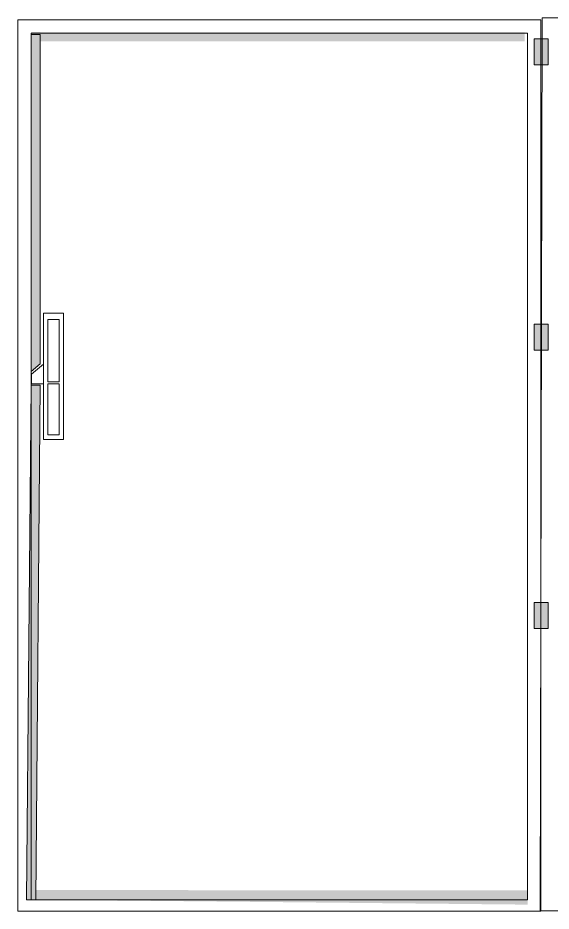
# Model space of a CAD drawing. Header units: inches. Extents: x 18739 to 22272, y 3658 to 7913.
# Drawn here: x 21809.4 to 21853.6, y 5305.4 to 5379.6 of the extents above; entities that cross this region are included whole.
import ezdxf

# ---------------------------------------------------------------- set-up
doc = ezdxf.new("R2010")
doc.units = ezdxf.units.IN
doc.header["$MEASUREMENT"] = 0
doc.layers.add('ENCLOSRURE', color=7, linetype='Continuous', lineweight=20)

msp = doc.modelspace()

# ---------------------------------------------------------------- hatches: boundary and pattern name
at = {"layer": 'ENCLOSRURE'}
h = msp.add_hatch(color=8, dxfattribs=at)
h.dxf.hatch_style = 1
h.paths.add_polyline_path([(21811.22678, 5350.89351), (21811.22678, 5378.44216), (21810.47631, 5378.44216), (21810.47631, 5350.25996)])
h = msp.add_hatch(color=8, dxfattribs=at)
h.dxf.hatch_style = 1
h.paths.add_polyline_path([(21811.16743, 5377.66714), (21851.4369, 5377.66714), (21851.4369, 5378.41761), (21810.53388, 5378.41761)])
h = msp.add_hatch(color=0, dxfattribs=at)
h.dxf.hatch_style = 1
h.paths.add_polyline_path([(21853.40052, 5377.88434), (21852.23358, 5377.88434), (21852.23358, 5375.71859), (21853.40052, 5375.71859)])
h = msp.add_hatch(color=0, dxfattribs=at)
h.dxf.hatch_style = 1
h.paths.add_polyline_path([(21853.40052, 5354.19764), (21852.23358, 5354.19764), (21852.23358, 5352.0319), (21853.40052, 5352.0319)])
h = msp.add_hatch(color=8, dxfattribs=at)
h.dxf.hatch_style = 1
h.paths.add_polyline_path([(21810.85183, 5306.38944), (21811.22678, 5349.11323), (21810.47631, 5349.11323), (21810.07907, 5306.3916)])
h = msp.add_hatch(color=0, dxfattribs=at)
h.dxf.hatch_style = 1
h.paths.add_polyline_path([(21853.40052, 5331.08482), (21852.23358, 5331.08482), (21852.23358, 5328.91908), (21853.40052, 5328.91908)])
h = msp.add_hatch(color=8, dxfattribs=at)
h.dxf.hatch_style = 1
h.paths.add_polyline_path([(21810.84611, 5306.40068), (21851.7003, 5305.98956), (21851.69585, 5307.17045), (21810.09229, 5307.19985)])

# ---------------------------------------------------------------- linework, layer by layer
for points in [[(21809.36545, 5379.45635), (21852.79585, 5379.45635), (21852.79585, 5305.44941), (21809.36545, 5305.44941)], [(21852.8944, 5379.6164), (21896.61347, 5379.6164), (21896.16844, 5305.46235), (21852.73804, 5305.46235)], [(21810.46545, 5378.35635), (21851.69585, 5378.35635), (21851.69585, 5306.39052), (21810.46545, 5306.39052)]]:
    msp.add_lwpolyline(points, close=True, dxfattribs=at)
at = {"layer": 'ENCLOSRURE', "color": 8}
for points in [[(21810.47631, 5350.25996), (21810.47631, 5378.24224), (21811.22678, 5378.24224), (21811.22678, 5350.89351)], [(21811.48769, 5355.09148), (21813.1579, 5355.09148), (21813.1579, 5344.61669), (21811.48769, 5344.61669)], [(21811.84619, 5354.56876), (21812.8061, 5354.56876), (21812.8061, 5349.39644), (21811.84619, 5349.39644)], [(21811.48175, 5350.85002), (21810.50452, 5350.03629), (21810.50452, 5349.22256), (21811.48175, 5349.22256)], [(21810.08478, 5306.38036), (21810.47631, 5349.11323), (21811.22678, 5349.11323), (21810.84611, 5306.40068)], [(21811.84619, 5349.22322), (21812.8061, 5349.22322), (21812.8061, 5345.00017), (21811.84619, 5345.00017)]]:
    msp.add_lwpolyline(points, close=True, dxfattribs=at)
at = {"layer": 'ENCLOSRURE', "color": 0}
for points in [[(21852.23358, 5377.88434), (21853.40052, 5377.88434), (21853.40052, 5375.71859), (21852.23358, 5375.71859)], [(21852.23358, 5354.19764), (21853.40052, 5354.19764), (21853.40052, 5352.0319), (21852.23358, 5352.0319)], [(21852.23358, 5331.08482), (21853.40052, 5331.08482), (21853.40052, 5328.91908), (21852.23358, 5328.91908)]]:
    msp.add_lwpolyline(points, close=True, dxfattribs=at)

doc.saveas('drawing.dxf')
